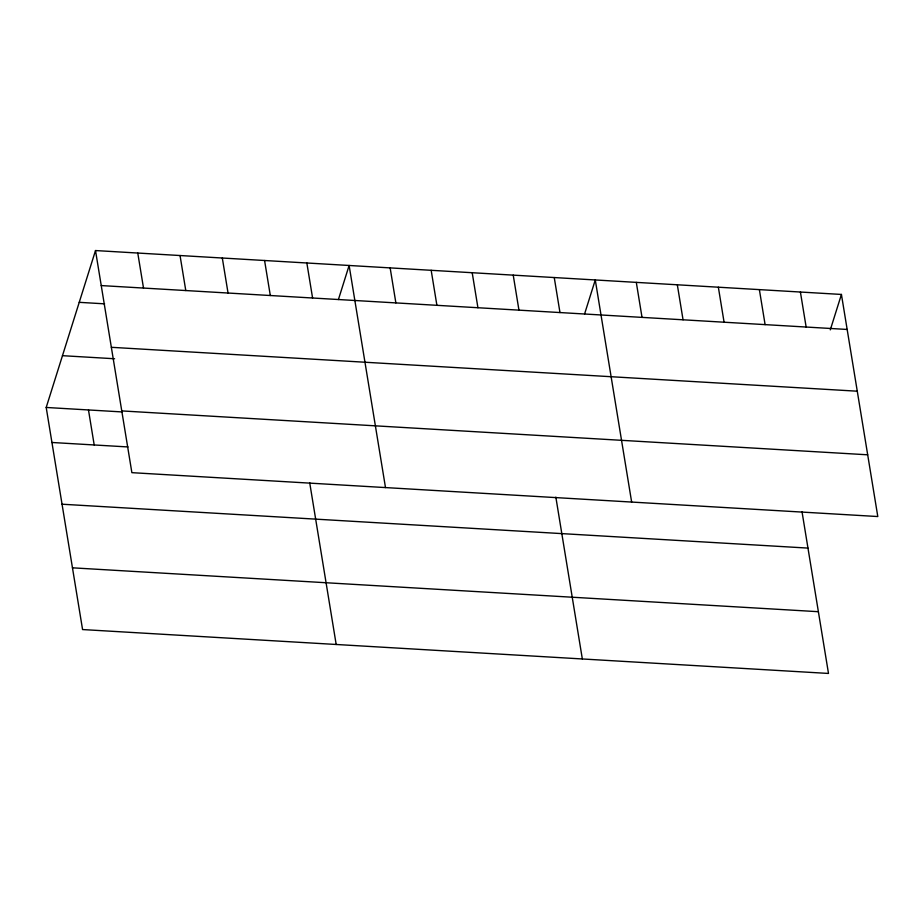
<?xml version="1.0" encoding="UTF-8"?>
<svg xmlns="http://www.w3.org/2000/svg" width="924" height="924" viewBox="0 0 924 924"><rect width="100%" height="100%" fill="white"/><g stroke="black" fill="none" stroke-linecap="round" stroke-linejoin="round"><path stroke-width="1.39" d="M801.997 511.619L828.493 673.446L82.571 629.556L46.2 407.461L95.507 250.554L841.429 294.444L877.8 516.539L131.878 472.661L95.507 250.554M338.415 299.549L349.122 265.477L385.493 487.572M584.569 314.021L595.275 279.96L631.646 502.055M830.295 329.868L841.429 294.444M101.236 285.574L847.169 329.452M79.233 302.333L104.597 303.834M111.354 347.308L857.276 391.199M62.474 355.682L114.599 358.755M121.76 410.914L867.694 454.804M46.2 407.461L122.28 411.942M51.929 442.481L128.02 446.95M62.047 504.215L807.969 548.094M72.465 567.821L818.387 611.7M800.403 292.03L806.144 327.038M759.378 289.616L765.107 324.624M718.352 287.202L724.081 322.222M677.327 284.788L683.055 319.808M636.301 282.374L642.03 317.394M554.25 277.547L559.979 312.566M555.844 497.135L582.339 658.962M513.224 275.133L518.953 310.152M472.199 272.719L477.927 307.738M431.173 270.305L436.902 305.324M390.147 267.891L395.876 302.91M306.849 262.993L312.589 298.013M309.69 482.651L336.186 644.478M264.576 260.51L270.316 295.518M222.314 258.015L228.043 293.035M180.041 255.532L185.782 290.552M137.768 253.049L143.509 288.057M88.473 409.944L94.202 444.964"/></g></svg>
